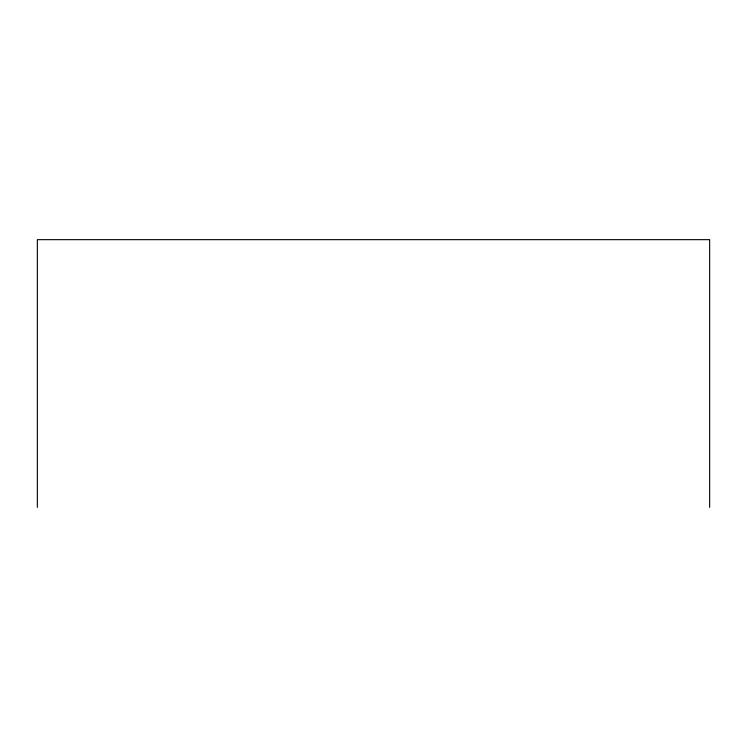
<?xml version="1.0" encoding="UTF-8"?>
<svg xmlns="http://www.w3.org/2000/svg" width="747" height="747" viewBox="0 0 747 747"><rect width="100%" height="100%" fill="white"/><g stroke="black" fill="none" stroke-linecap="round" stroke-linejoin="round"><path stroke-width="1.12" d="M709.65 507.344L709.65 239.656L37.35 239.656L37.35 507.344"/></g></svg>
